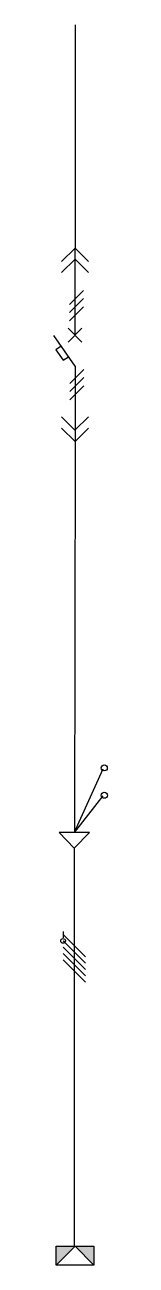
# Model space of a CAD drawing. Header units: millimetres. Extents: x 997 to 1005, y -196 to 0.
import ezdxf

# ---------------------------------------------------------------- set-up
doc = ezdxf.new("R2010")
doc.units = ezdxf.units.MM

msp = doc.modelspace()

# ---------------------------------------------------------------- hatches: boundary and pattern name
for points in [[(997, -192.76), (1000, -192.76), (997, -195.76), (997, -192.76)], [(1003, -192.76), (1000, -192.76), (1003, -195.76), (1003, -192.76)]]:
    msp.add_hatch(color=1).paths.add_polyline_path(points)

# ---------------------------------------------------------------- linework, layer by layer
at = {"color": 7}
for p, q in [((1000, 0), (1000, -35.22)), ((1000, -65.74), (999.94, -127.41)), ((999.9, -127.49), (1004.45, -121.7)), ((1002.27, -127.49), (997.49, -127.49)), ((999.88, -129.96), (997.49, -127.49)), ((999.88, -129.96), (1002.27, -127.49)), ((999.88, -129.96), (999.88, -192.79))]:
    msp.add_line(p, q, dxfattribs=at)
at = {"color": 2}
for p, q in [((1000, -35.24), (997.86, -37.34)), ((1000, -37), (997.86, -39.1)), ((1000, -35.24), (1002.14, -37.34)), ((1000, -37), (1002.14, -39.1)), ((999.99, -63.99), (997.85, -61.88)), ((999.99, -63.99), (1002.12, -61.88)), ((1000, -65.74), (997.86, -63.64)), ((1000, -65.74), (1002.14, -63.64))]:
    msp.add_line(p, q, dxfattribs=at)
for p, q in [((1000, -48.96), (1000, -35.25)), ((1000, -48.23), (1000, -41.23)), ((998.9, -50.09), (1001.1, -47.88)), ((998.9, -47.88), (1001.1, -50.09)), ((1000, -53.88), (996.63, -49.06)), ((997.8, -50.74), (996.98, -51.31)), ((1000, -53.88), (1000, -65.87)), ((999.94, -127.41), (1004.45, -117.4)), ((1000, -192.76), (997, -195.76)), ((1000, -192.76), (1003, -195.76))]:
    msp.add_line(p, q)
at = {"color": 1}
for p, q in [((1001.35, -41.91), (999.15, -44.12)), ((1001.35, -43.21), (999.15, -45.41)), ((1001.35, -44.51), (999.15, -46.71)), ((1001.38, -54.38), (999.17, -56.59)), ((1001.38, -54.38), (999.17, -56.59)), ((1001.38, -55.68), (999.17, -57.89)), ((1001.38, -55.68), (999.17, -57.89)), ((1001.38, -56.98), (999.17, -59.19)), ((1001.38, -56.98), (999.17, -59.19))]:
    msp.add_line(p, q, dxfattribs=at)
at = {"color": 3}
for p, q in [((998.11, -143.08), (998.11, -144.08)), ((1001.65, -147.11), (998.11, -143.58)), ((1001.65, -148.11), (998.11, -144.58)), ((1001.65, -149.11), (998.11, -145.58)), ((1001.65, -150.11), (998.11, -146.58)), ((1001.65, -151.11), (998.11, -147.58))]:
    msp.add_line(p, q, dxfattribs=at)
at = {"color": 7}
msp.add_lwpolyline([(997.8, -50.74), (996.98, -51.31), (998.13, -52.95), (998.95, -52.38)], dxfattribs=at)
at = {"color": 1}
msp.add_lwpolyline([(997, -192.76), (1003, -192.76), (1003, -195.76), (997, -195.76), (997, -192.76)], close=True, dxfattribs=at)
at = {"color": 7}
for centre in [(1004.62, -117.27), (1004.63, -121.6)]:
    msp.add_circle(centre, 0.479, dxfattribs=at)
at = {"color": 3}
msp.add_circle((998.11, -144.58), 0.375, dxfattribs=at)

doc.saveas('drawing.dxf')
